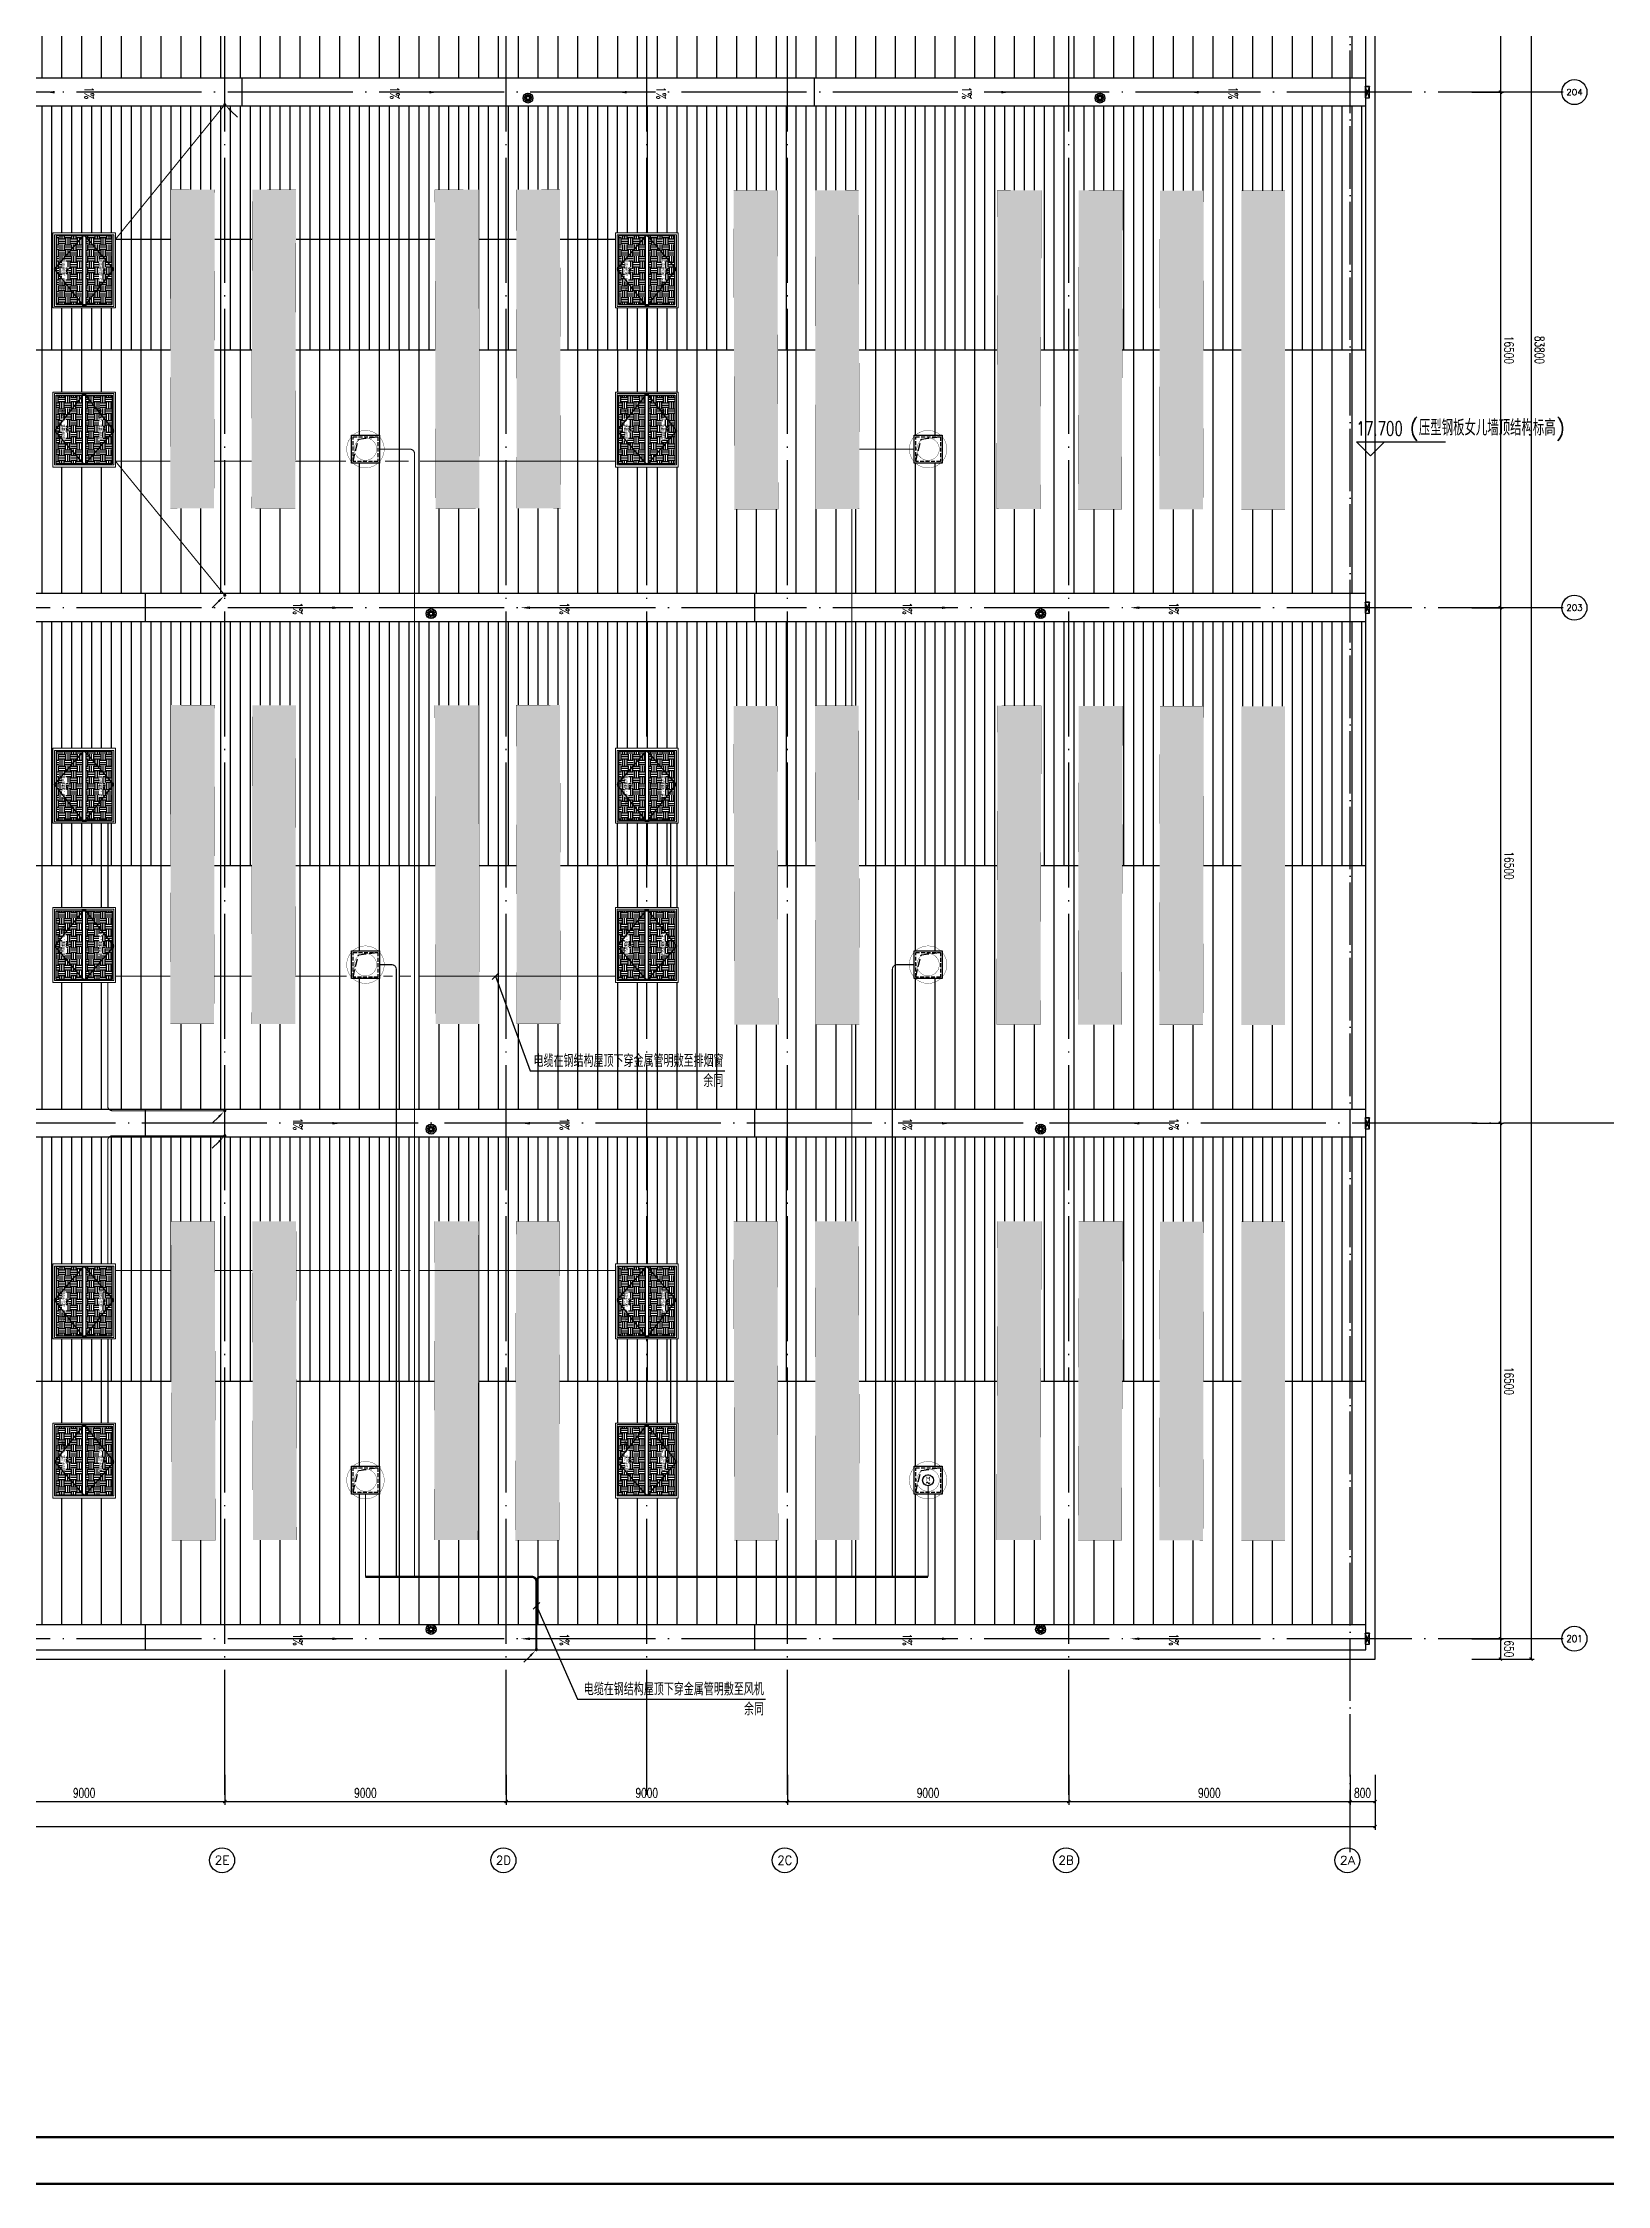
# Model space of a CAD drawing. Extents: x -1396510 to 1250330, y -1892470 to 1623980.
# Drawn here: x 857695 to 907740, y -816618 to -748051 of the extents above; entities that cross this region are included whole.
import ezdxf
from ezdxf.enums import TextEntityAlignment as Align

# ---------------------------------------------------------------- set-up
doc = ezdxf.new("R2010")
doc.units = 0
doc.header["$LTSCALE"] = 1000
doc.header["$MEASUREMENT"] = 0
for name, pattern in [('DASH', [0.35, 0.25, -0.1]), ('DOTE', [2.42, 2, -0.2, 0.02, -0.2]), ('HIDDEN', [9.525, 6.35, -3.175])]:
    doc.linetypes.add(name, pattern=pattern)
doc.layers.get('Defpoints').update_dxf_attribs({"color": 210})
for name, color, linetype in [('0-cxFrame', 155, 'Continuous'), ('99平面图例外参$0$A-HATCH-2', 251, 'Continuous'), ('A-AXIS-D', 1, 'Continuous'), ('A-AXIS-DOTE', 14, 'DOTE'), ('A-AXIS-SYMB', 3, 'Continuous'), ('A-DRAIN', 142, 'Continuous'), ('A-HATCH-2', 251, 'Continuous'), ('A-LIN-V', 9, 'Continuous'), ('A-SFCE', 30, 'Continuous'), ('A-WINDOW', 140, 'Continuous'), ('AS-COLN', 6, 'Continuous'), ('AS-结构边线层', 200, 'Continuous'), ('DIM-照明', 3, 'Continuous'), ('E-电气标注', 84, 'Continuous'), ('EQUIP-动力', 3, 'Continuous'), ('LWIRE', 4, 'Continuous'), ('SPACE', 7, 'Continuous'), ('SPACE_HATCH', 8, 'Continuous'), ('WIRE-照明', 1, 'Continuous'), ('参考线', 8, 'Continuous'), ('外框', 1, 'HIDDEN'), ('暖通', 7, 'Continuous'), ('虹吸溢流', 3, 'Continuous'), ('虹吸雨水斗', 6, 'Continuous'), ('虹吸雨水标注XT', 7, 'Continuous')]:
    doc.layers.add(name, color=color, linetype=linetype)
doc.layers.add('0-cxText', color=131, linetype='Continuous', lineweight=25)
doc.layers.add('成型线', color=3, linetype='Continuous', lineweight=18)
doc.layers.add('A-云线2', color=3, linetype='Continuous', plot=False)
doc.layers.add('A-加建区域', color=47, linetype='Continuous', plot=False)
doc.styles.add('_TCH_AXIS', font='COMPLEX', dxfattribs={"bigfont": 'GBCBIG'})
doc.styles.add('_TCH_DIM', font='SIMPLEX', dxfattribs={"bigfont": 'GBCBIG'})
doc.styles.add('_TCH_DIM_T3', font='SIMPLEX', dxfattribs={"width": 0.705882, "bigfont": 'GBCBIG'})
doc.styles.add('_TCH_SPACE', font='SIMPLEX', dxfattribs={"height": 5, "bigfont": 'GBCBIG'})
doc.styles.add('_TEL_ATTDEF', font='GBENOR', dxfattribs={"width": 0.8, "height": 3, "bigfont": 'GBCBIG'})
doc.styles.add('_TEL_DIM', font='SIMPLEX', dxfattribs={"width": 0.8, "height": 3.5, "bigfont": 'HZTXT'})
doc.styles.add('A-DIM_T3', font='SIMPLEX', dxfattribs={"width": 0.705882, "bigfont": 'GBCBIG'})
doc.styles.add('cx_tuming', font='simhei.ttf')
doc.styles.add('cx_tuqian1', font='')
doc.styles.get("Standard").update_dxf_attribs({"font": 'gbenor.shx', "bigfont": 'gbcbig.shx'})
doc.styles.add('黑体', font='simhei.ttf', dxfattribs={"height": 12})
doc.styles.get('cx_tuqian1').set_extended_font_data('SimSun')
doc.dimstyles.new('_TCH_ARCH&&100', dxfattribs={"dimtxt": 297.5, "dimasz": 100, "dimexe": 100, "dimexo": 100, "dimgap": 126.25, "dimtad": 1, "dimdec": 0, "dimzin": 0, "dimdsep": 46, "dimtxsty": '_TCH_DIM_T3', "dimblk": 'ARCHTICK', "dimcen": 0.09, "dimclrt": 7, "dimazin": 2, "dimtfac": 1, "dimtdec": 0, "dimtix": 1, "dimtmove": 2, "dimatfit": 3, "dimfxl": 0, "dimtolj": 1, "dimtzin": 0, "dimarcsym": 0})
doc.dimstyles.new('A-DIM&&100', dxfattribs={"dimtxt": 297.5, "dimasz": 100, "dimexe": 100, "dimexo": 100, "dimgap": 126.25, "dimtad": 1, "dimdec": 0, "dimzin": 0, "dimdsep": 46, "dimtxsty": 'A-DIM_T3', "dimblk": 'ARCHTICK', "dimcen": 0.09, "dimclrt": 7, "dimazin": 2, "dimtfac": 1, "dimtdec": 0, "dimtix": 1, "dimtmove": 2, "dimatfit": 3, "dimfxl": 0, "dimtolj": 1, "dimtzin": 0, "dimarcsym": 0})
pattern_1 = [(90, (-214845.8, -722570), (-317.5, 0), [])]
pattern_2 = [(90, (-214845.8, -722570), (-635, 0), [])]
pattern_3 = [(0, (0, 0), (187.5, 187.5), [187.5, -187.5]), (0, (0, 70.31), (187.5, 187.5), [187.5, -187.5]), (0, (0, 140.62), (187.5, 187.5), [187.5, -187.5]), (90, (23.44, 164.06), (-187.5, 187.5), [187.5, -187.5]), (90, (93.75, 164.06), (-187.5, 187.5), [187.5, -187.5]), (90, (164.06, 164.06), (-187.5, 187.5), [187.5, -187.5])]

# ---------------------------------------------------------------- blocks, each defined once
blk = doc.blocks.new('$TelecSys$00000081')
for p, q in [((0.1, 0.1), (0.1, 0.1)), ((-1.15, -1.15), (-0.55, -0.55)), ((-0.1, -0.1), (-0.1, -0.1))]:
    blk.add_line(p, q)
at = {"const_width": 0.142}
blk.add_lwpolyline([(0.07, 0, 1), (-0.07, 0, 1)], format="xyb", close=True, dxfattribs=at)
blk.add_solid([(-0.62, -0.48), (-0.48, -0.62), (-0.1, -0.1)])
at = {"width": 0.8, "flags": 9}
blk.add_attdef('A', (0, 0), '', height=0.00002, rotation=180, dxfattribs=at)
blk = doc.blocks.new('$equip$00002875')
at = {"const_width": 0.0571}
blk.add_lwpolyline([(0, 0.5, -1), (0, -0.5, -1), (0, 0.5, 0.021884)], format="xyb", dxfattribs=at)
blk.add_circle((0, 0), 0.5)
for centre, radius, start, end in [((-0.07, -0.27), 0.0768, 17.2272, 184.2164), ((0.07, -0.23), 0.0769, 197.2591, 5.1179)]:
    blk.add_arc(centre, radius, start, end)
at = {"color": 7, "style": '_TEL_DIM'}
blk.add_attdef('$TEXT$', text='', height=0.4, dxfattribs=at).set_placement((0, 0.14), align=Align.MIDDLE_CENTER)
at = {"color": 7, "style": '_TEL_DIM', "flags": 1}
for tag in ['A', 'REMARK']:
    blk.add_attdef(tag, text='', height=0.00002, dxfattribs=at).set_placement((0, 0), align=Align.MIDDLE_CENTER)
blk = doc.blocks.new('_ArchTick')
at = {"color": 0, "linetype": 'ByBlock', "const_width": 0.4}
blk.add_lwpolyline([(-0.5, -0.5), (0.5, 0.5)], dxfattribs=at)
blk = doc.blocks.new('*D575')
at = {"layer": 'A-AXIS-D', "color": 0, "lineweight": -2, "transparency": 16777216}
for p, q in [((160194, -16500), (161210, -16500)), ((161110, -16500), (161110, -33000)), ((160194, -33000), (161210, -33000))]:
    blk.add_line(p, q, dxfattribs=at)
at = {"layer": 'Defpoints', "color": 0, "transparency": 16777216}
for p in [(160094, -16500), (160094, -33000), (161110, -33000)]:
    blk.add_point(p, dxfattribs=at)
at = {"layer": 'A-AXIS-D', "color": 0, "lineweight": -2, "transparency": 16777216, "xscale": 100, "yscale": 100, "zscale": 100}
for p, rotation in [((161110, -16500), 90), ((161110, -33000), 270)]:
    blk.add_blockref('_ArchTick', p, dxfattribs=dict(at, rotation=rotation))
at = {"layer": 'A-AXIS-D', "color": 7, "transparency": 16777216, "insert": (161385, -24750), "char_height": 297.5, "attachment_point": 5, "rotation": 270, "style": 'A-DIM_T3'}
blk.add_mtext('\\A1;16500', dxfattribs=at)
blk = doc.blocks.new('*D576')
at = {"layer": 'A-AXIS-D', "color": 0, "lineweight": -2, "transparency": 16777216}
for p, q in [((160194, -33000), (161210, -33000)), ((161110, -33000), (161110, -49500)), ((160194, -49500), (161210, -49500))]:
    blk.add_line(p, q, dxfattribs=at)
at = {"layer": 'Defpoints', "color": 0, "transparency": 16777216}
for p in [(160094, -33000), (160094, -49500), (161110, -49500)]:
    blk.add_point(p, dxfattribs=at)
at = {"layer": 'A-AXIS-D', "color": 0, "lineweight": -2, "transparency": 16777216, "xscale": 100, "yscale": 100, "zscale": 100}
for p, rotation in [((161110, -33000), 90), ((161110, -49500), 270)]:
    blk.add_blockref('_ArchTick', p, dxfattribs=dict(at, rotation=rotation))
at = {"layer": 'A-AXIS-D', "color": 7, "transparency": 16777216, "insert": (161385, -41250), "char_height": 297.5, "attachment_point": 5, "rotation": 270, "style": 'A-DIM_T3'}
blk.add_mtext('\\A1;16500', dxfattribs=at)
blk = doc.blocks.new('*D577')
at = {"layer": 'A-AXIS-D', "color": 0, "lineweight": -2, "transparency": 16777216}
for p, q in [((160194, -49500), (161210, -49500)), ((161110, -49500), (161110, -66000)), ((160194, -66000), (161210, -66000))]:
    blk.add_line(p, q, dxfattribs=at)
at = {"layer": 'Defpoints', "color": 0, "transparency": 16777216}
for p in [(160094, -49500), (160094, -66000), (161110, -66000)]:
    blk.add_point(p, dxfattribs=at)
at = {"layer": 'A-AXIS-D', "color": 0, "lineweight": -2, "transparency": 16777216, "xscale": 100, "yscale": 100, "zscale": 100}
for p, rotation in [((161110, -49500), 90), ((161110, -66000), 270)]:
    blk.add_blockref('_ArchTick', p, dxfattribs=dict(at, rotation=rotation))
at = {"layer": 'A-AXIS-D', "color": 7, "transparency": 16777216, "insert": (161385, -57750), "char_height": 297.5, "attachment_point": 5, "rotation": 270, "style": 'A-DIM_T3'}
blk.add_mtext('\\A1;16500', dxfattribs=at)
blk = doc.blocks.new('*D578')
at = {"layer": 'A-AXIS-D', "color": 0, "lineweight": -2, "transparency": 16777216}
for p, q in [((160194, -66000), (161210, -66000)), ((161110, -66000), (161110, -82500)), ((160194, -82500), (161210, -82500))]:
    blk.add_line(p, q, dxfattribs=at)
at = {"layer": 'Defpoints', "color": 0, "transparency": 16777216}
for p in [(160094, -66000), (160094, -82500), (161110, -82500)]:
    blk.add_point(p, dxfattribs=at)
at = {"layer": 'A-AXIS-D', "color": 0, "lineweight": -2, "transparency": 16777216, "xscale": 100, "yscale": 100, "zscale": 100}
for p, rotation in [((161110, -66000), 90), ((161110, -82500), 270)]:
    blk.add_blockref('_ArchTick', p, dxfattribs=dict(at, rotation=rotation))
at = {"layer": 'A-AXIS-D', "color": 7, "transparency": 16777216, "insert": (161385, -74250), "char_height": 297.5, "attachment_point": 5, "rotation": 270, "style": 'A-DIM_T3'}
blk.add_mtext('\\A1;16500', dxfattribs=at)
blk = doc.blocks.new('*D579')
at = {"layer": 'A-AXIS-D', "color": 0, "lineweight": -2, "transparency": 16777216}
for p, q in [((160194, -82500), (161210, -82500)), ((161110, -82500), (161110, -83150)), ((160194, -83150), (161210, -83150))]:
    blk.add_line(p, q, dxfattribs=at)
at = {"layer": 'Defpoints', "color": 0, "transparency": 16777216}
for p in [(160094, -82500), (160094, -83150), (161110, -83150)]:
    blk.add_point(p, dxfattribs=at)
at = {"layer": 'A-AXIS-D', "color": 0, "lineweight": -2, "transparency": 16777216, "xscale": 100, "yscale": 100, "zscale": 100}
for p, rotation in [((161110, -82500), 90), ((161110, -83150), 270)]:
    blk.add_blockref('_ArchTick', p, dxfattribs=dict(at, rotation=rotation))
at = {"layer": 'A-AXIS-D', "color": 7, "transparency": 16777216, "insert": (161385, -82825), "char_height": 297.5, "attachment_point": 5, "rotation": 270, "style": 'A-DIM_T3'}
blk.add_mtext('\\A1;650', dxfattribs=at)
blk = doc.blocks.new('溢流口')
at = {"layer": '虹吸雨水标注XT'}
for p, q in [((-250, 98), (250, -98)), ((250, 98), (-250, -98)), ((250, -98), (250, 98))]:
    blk.add_line(p, q, dxfattribs=at)
blk.add_lwpolyline([(-250, 98), (250, 98), (250, -98), (-250, -98)], close=True, dxfattribs=at)
blk = doc.blocks.new('“奔腾”虹吸雨水斗')
at = {"layer": '虹吸雨水斗', "color": 8, "lineweight": 25}
for p, q in [((946944, 86685), (947028, 86658)), ((947028, 86641), (946944, 86614)), ((947032, 86673), (946946, 86692)), ((946946, 86607), (947032, 86625)), ((946982, 86753), (947040, 86688)), ((947040, 86611), (946982, 86546)), ((947052, 86699), (946987, 86758)), ((946987, 86541), (947052, 86600)), ((947048, 86793), (947066, 86707)), ((947066, 86592), (947048, 86506)), ((947082, 86711), (947055, 86795)), ((947055, 86504), (947082, 86587)), ((947125, 86795), (947098, 86711)), ((947098, 86587), (947125, 86504)), ((947114, 86707), (947132, 86793)), ((947132, 86506), (947114, 86592)), ((947194, 86758), (947128, 86699)), ((947128, 86600), (947194, 86541)), ((947140, 86688), (947199, 86753)), ((947199, 86546), (947140, 86611)), ((947234, 86692), (947148, 86673)), ((947148, 86625), (947234, 86607)), ((947152, 86658), (947236, 86685)), ((947236, 86614), (947152, 86641))]:
    blk.add_line(p, q, dxfattribs=at)
for radius in [150, 47.6]:
    blk.add_circle((947090, 86649), radius, dxfattribs=at)
for centre, start, end in [((947025, 86649), 291.63817, 68.36747), ((947034, 86682), 261.63817, 38.36747), ((947034, 86617), 321.63817, 98.36747), ((947057, 86706), 231.63817, 8.36747), ((947057, 86593), 351.63817, 128.36747), ((947090, 86715), 201.63817, 338.36747), ((947090, 86584), 21.63817, 158.36747), ((947123, 86706), 171.63817, 308.36747), ((947123, 86593), 51.63817, 188.36747), ((947147, 86682), 141.63817, 278.36747), ((947147, 86617), 81.63817, 218.36747), ((947155, 86649), 111.63817, 248.36747)]:
    blk.add_arc(centre, 8.82, start, end, dxfattribs=at)
blk = doc.blocks.new('w4234233')
at = {"layer": 'A-AXIS-SYMB', "color": 8}
for points in [[(355546, 826830, 0, 0, 0), (355546, 825680, 0, 80, 0), (355546, 825980, 0, 0, 0)], [(355546, 818810, 0, 0, 0), (355546, 819960, 0, 80, 0), (355546, 819660, 0, 0, 0)]]:
    blk.add_lwpolyline(points, format="xyseb", dxfattribs=at)
at = {"layer": 'A-AXIS-SYMB', "color": 7, "style": '_TCH_DIM', "width": 0.705882}
for p in [(355376, 826935), (355376, 818407)]:
    blk.add_text('1%%%', height=297.5, dxfattribs=at).set_placement(p)
blk = doc.blocks.new('w42343eeee')
blk.add_wipeout([(367285, 568212), (365883, 568215), (365906, 578415), (367306, 578412)]).dxf.layer = '参考线'
at = {"layer": '99平面图例外参$0$A-HATCH-2'}
h = blk.add_hatch(dxfattribs=at)
h.set_pattern_fill('ANSI33', color=256, scale=75)
h.set_pattern_definition([(45, (1135667.22, 924695.12), (-168.3798, 168.3798), []), (45, (1135835.6, 924695.12), (-168.3798, 168.3798), [119.0625, -59.53125])])
h.paths.add_polyline_path([(366843, 550430), (365843, 550432)])
h.paths.add_polyline_path([(365906, 578415), (367306, 578412), (367283, 568212), (365883, 568215)])
at = {"layer": 'E-电气标注', "color": 1, "const_width": 5}
blk.add_lwpolyline([(365906, 578415), (365883, 568215), (367283, 568212), (367306, 578412)], close=True, dxfattribs=at)
blk = doc.blocks.new('44')
blk.add_wipeout([(277496, 745320), (279896, 745320), (279896, 747320), (277496, 747320)]).dxf.layer = '参考线'
at = {"layer": 'SPACE_HATCH'}
h = blk.add_hatch(dxfattribs=at)
h.set_pattern_fill('土壤', color=8, scale=50, style=0)
h.set_pattern_definition(pattern_3)
h.paths.add_polyline_path([(277596, 746370), (279796, 746370), (279796, 747220), (277596, 747220)])
h.paths.add_polyline_path([(278352, 746904), (279057, 746904), (279057, 747034), (278352, 747034)])
h.paths.add_polyline_path([(278591, 746811), (278817, 746811), (278817, 746895), (278591, 746895)])
h = blk.add_hatch(dxfattribs=at)
h.set_pattern_fill('土壤', color=8, scale=50, style=0)
h.set_pattern_definition(pattern_3)
h.paths.add_polyline_path([(277596, 746270), (279796, 746270), (279796, 745420), (277596, 745420)])
h.paths.add_polyline_path([(278352, 745724), (279057, 745724), (279057, 745854), (278352, 745854)])
h.paths.add_polyline_path([(278591, 745631), (278817, 745631), (278817, 745715), (278591, 745715)])
at = {"color": 2}
for p, q in [((277566, 746370), (279851, 746370)), ((277566, 746270), (279851, 746270))]:
    blk.add_line(p, q, dxfattribs=at)
at = {"layer": 'A-SFCE'}
blk.add_lwpolyline([(277596, 747220), (279796, 747220), (279796, 745420), (277596, 745420)], close=True, dxfattribs=at)
at = {"layer": '外框', "color": 8}
for points in [[(279851, 746320), (278658, 747270), (277566, 746320)], [(279851, 746320), (278658, 745370), (277566, 746320)]]:
    blk.add_lwpolyline(points, dxfattribs=at)
at = {"layer": '成型线'}
blk.add_line((279896, 745320), (279896, 747320), dxfattribs=at)
blk.add_lwpolyline([(279896, 745320), (277496, 745320), (277496, 747320), (279896, 747320)], dxfattribs=at)
blk.add_lwpolyline([(279851, 745370), (279851, 747270), (277566, 747270), (277566, 745370)], close=True, dxfattribs=at)
at = {"layer": 'SPACE', "color": 8, "style": '_TCH_SPACE'}
for p in [(278365, 746930), (278365, 745750)]:
    blk.add_text('自然排烟窗，有效面积', height=96.5, dxfattribs=at).set_placement(p)
at = {"layer": 'SPACE', "color": 8, "style": '_TCH_SPACE', "width": 0.705882}
for s, height, p in [('1.87m', 59.5, (278600, 746828)), ('2', 29.8, (278792, 746863)), ('1.87m', 59.5, (278600, 745648)), ('2', 29.8, (278792, 745683))]:
    blk.add_text(s, height=height, dxfattribs=at).set_placement(p)
blk = doc.blocks.new('eeee')
at = {"layer": 'A-LIN-V'}
blk.add_blockref('44', (16550, 81000), dxfattribs=at)
at = {"layer": 'A-LIN-V', "xscale": -0.9999999999999998}
blk.add_blockref('44', (579042, 81000), dxfattribs=at)
blk = doc.blocks.new('fengji')
blk.add_wipeout([(-445, 445), (445, 445), (445, -445), (-445, -445)]).dxf.layer = '参考线'
at = {"layer": 'A-HATCH-2', "color": 8, "const_width": 10}
for points in [[(0, -600, -1), (0, 600, -1)], [(0, -600, 1), (0, 600, 1)]]:
    blk.add_lwpolyline(points, format="xyb", dxfattribs=at)
at = {"layer": 'A-HATCH-2', "color": 8, "linetype": 'DASH', "const_width": 10}
for points in [[(0, -358, -1), (0, 358, -1)], [(0, -358, 1), (0, 358, 1)]]:
    blk.add_lwpolyline(points, format="xyb", dxfattribs=at)
at = {"layer": 'AS-COLN', "ltscale": 0.5}
blk.add_lwpolyline([(-445, 445), (445, 445), (445, -445), (-445, -445)], close=True, dxfattribs=at)
at = {"layer": 'AS-COLN', "linetype": 'DASH', "ltscale": 0.5}
blk.add_lwpolyline([(-395, 395), (395, 395), (395, -395), (-395, -395)], close=True, dxfattribs=at)
at = {"layer": 'AS-结构边线层', "color": 8, "linetype": 'DASH'}
blk.add_lwpolyline([(395, 395), (225, -315), (-395, -395)], dxfattribs=at)
blk = doc.blocks.new('*D5872')
at = {"layer": 'A-AXIS-D', "color": 0, "lineweight": -2, "transparency": 16777216}
for p, q in [((111300, -86850), (111300, -87810)), ((120300, -86850), (120300, -87810)), ((111300, -87710), (120300, -87710))]:
    blk.add_line(p, q, dxfattribs=at)
at = {"layer": 'Defpoints', "color": 0, "transparency": 16777216}
for p in [(111300, -86750), (120300, -86750), (120300, -87710)]:
    blk.add_point(p, dxfattribs=at)
at = {"layer": 'A-AXIS-D', "color": 0, "lineweight": -2, "transparency": 16777216, "xscale": 100, "yscale": 100, "zscale": 100, "rotation": 180}
blk.add_blockref('_ArchTick', (111300, -87710), dxfattribs=at)
at = {"layer": 'A-AXIS-D', "color": 0, "lineweight": -2, "transparency": 16777216, "xscale": 100, "yscale": 100, "zscale": 100}
blk.add_blockref('_ArchTick', (120300, -87710), dxfattribs=at)
at = {"layer": 'A-AXIS-D', "color": 7, "transparency": 16777216, "insert": (115800, -87435), "char_height": 297.5, "attachment_point": 5, "style": '_TCH_DIM_T3'}
blk.add_mtext('\\A1;9000', dxfattribs=at)
blk = doc.blocks.new('*D5873')
at = {"layer": 'A-AXIS-D', "color": 0, "lineweight": -2, "transparency": 16777216}
for p, q in [((120300, -86850), (120300, -87810)), ((129300, -86850), (129300, -87810)), ((120300, -87710), (129300, -87710))]:
    blk.add_line(p, q, dxfattribs=at)
at = {"layer": 'Defpoints', "color": 0, "transparency": 16777216}
for p in [(120300, -86750), (129300, -86750), (129300, -87710)]:
    blk.add_point(p, dxfattribs=at)
at = {"layer": 'A-AXIS-D', "color": 0, "lineweight": -2, "transparency": 16777216, "xscale": 100, "yscale": 100, "zscale": 100, "rotation": 180}
blk.add_blockref('_ArchTick', (120300, -87710), dxfattribs=at)
at = {"layer": 'A-AXIS-D', "color": 0, "lineweight": -2, "transparency": 16777216, "xscale": 100, "yscale": 100, "zscale": 100}
blk.add_blockref('_ArchTick', (129300, -87710), dxfattribs=at)
at = {"layer": 'A-AXIS-D', "color": 7, "transparency": 16777216, "insert": (124800, -87435), "char_height": 297.5, "attachment_point": 5, "style": '_TCH_DIM_T3'}
blk.add_mtext('\\A1;9000', dxfattribs=at)
blk = doc.blocks.new('*D5874')
at = {"layer": 'A-AXIS-D', "color": 0, "lineweight": -2, "transparency": 16777216}
for p, q in [((129300, -86850), (129300, -87810)), ((138300, -86850), (138300, -87810)), ((129300, -87710), (138300, -87710))]:
    blk.add_line(p, q, dxfattribs=at)
at = {"layer": 'Defpoints', "color": 0, "transparency": 16777216}
for p in [(129300, -86750), (138300, -86750), (138300, -87710)]:
    blk.add_point(p, dxfattribs=at)
at = {"layer": 'A-AXIS-D', "color": 0, "lineweight": -2, "transparency": 16777216, "xscale": 100, "yscale": 100, "zscale": 100, "rotation": 180}
blk.add_blockref('_ArchTick', (129300, -87710), dxfattribs=at)
at = {"layer": 'A-AXIS-D', "color": 0, "lineweight": -2, "transparency": 16777216, "xscale": 100, "yscale": 100, "zscale": 100}
blk.add_blockref('_ArchTick', (138300, -87710), dxfattribs=at)
at = {"layer": 'A-AXIS-D', "color": 7, "transparency": 16777216, "insert": (133800, -87435), "char_height": 297.5, "attachment_point": 5, "style": '_TCH_DIM_T3'}
blk.add_mtext('\\A1;9000', dxfattribs=at)
blk = doc.blocks.new('*D5875')
at = {"layer": 'A-AXIS-D', "color": 0, "lineweight": -2, "transparency": 16777216}
for p, q in [((138300, -86850), (138300, -87810)), ((147300, -86850), (147300, -87810)), ((138300, -87710), (147300, -87710))]:
    blk.add_line(p, q, dxfattribs=at)
at = {"layer": 'Defpoints', "color": 0, "transparency": 16777216}
for p in [(138300, -86750), (147300, -86750), (147300, -87710)]:
    blk.add_point(p, dxfattribs=at)
at = {"layer": 'A-AXIS-D', "color": 0, "lineweight": -2, "transparency": 16777216, "xscale": 100, "yscale": 100, "zscale": 100, "rotation": 180}
blk.add_blockref('_ArchTick', (138300, -87710), dxfattribs=at)
at = {"layer": 'A-AXIS-D', "color": 0, "lineweight": -2, "transparency": 16777216, "xscale": 100, "yscale": 100, "zscale": 100}
blk.add_blockref('_ArchTick', (147300, -87710), dxfattribs=at)
at = {"layer": 'A-AXIS-D', "color": 7, "transparency": 16777216, "insert": (142800, -87435), "char_height": 297.5, "attachment_point": 5, "style": '_TCH_DIM_T3'}
blk.add_mtext('\\A1;9000', dxfattribs=at)
blk = doc.blocks.new('*D5876')
at = {"layer": 'A-AXIS-D', "color": 0, "lineweight": -2, "transparency": 16777216}
for p, q in [((147300, -86850), (147300, -87810)), ((156300, -86850), (156300, -87810)), ((147300, -87710), (156300, -87710))]:
    blk.add_line(p, q, dxfattribs=at)
at = {"layer": 'Defpoints', "color": 0, "transparency": 16777216}
for p in [(147300, -86750), (156300, -86750), (156300, -87710)]:
    blk.add_point(p, dxfattribs=at)
at = {"layer": 'A-AXIS-D', "color": 0, "lineweight": -2, "transparency": 16777216, "xscale": 100, "yscale": 100, "zscale": 100, "rotation": 180}
blk.add_blockref('_ArchTick', (147300, -87710), dxfattribs=at)
at = {"layer": 'A-AXIS-D', "color": 0, "lineweight": -2, "transparency": 16777216, "xscale": 100, "yscale": 100, "zscale": 100}
blk.add_blockref('_ArchTick', (156300, -87710), dxfattribs=at)
at = {"layer": 'A-AXIS-D', "color": 7, "transparency": 16777216, "insert": (151800, -87435), "char_height": 297.5, "attachment_point": 5, "style": '_TCH_DIM_T3'}
blk.add_mtext('\\A1;9000', dxfattribs=at)
blk = doc.blocks.new('*D5877')
at = {"layer": 'A-AXIS-D', "color": 0, "lineweight": -2, "transparency": 16777216}
for p, q in [((156300, -86850), (156300, -87810)), ((157100, -86850), (157100, -87810)), ((156300, -87710), (157100, -87710))]:
    blk.add_line(p, q, dxfattribs=at)
at = {"layer": 'Defpoints', "color": 0, "transparency": 16777216}
for p in [(156300, -86750), (157100, -86750), (157100, -87710)]:
    blk.add_point(p, dxfattribs=at)
at = {"layer": 'A-AXIS-D', "color": 0, "lineweight": -2, "transparency": 16777216, "xscale": 100, "yscale": 100, "zscale": 100, "rotation": 180}
blk.add_blockref('_ArchTick', (156300, -87710), dxfattribs=at)
at = {"layer": 'A-AXIS-D', "color": 0, "lineweight": -2, "transparency": 16777216, "xscale": 100, "yscale": 100, "zscale": 100}
blk.add_blockref('_ArchTick', (157100, -87710), dxfattribs=at)
at = {"layer": 'A-AXIS-D', "color": 7, "transparency": 16777216, "insert": (156700, -87435), "char_height": 297.5, "attachment_point": 5, "style": '_TCH_DIM_T3'}
blk.add_mtext('\\A1;800', dxfattribs=at)
blk = doc.blocks.new('*D5878')
at = {"layer": 'A-AXIS-D', "color": 0, "lineweight": -2, "transparency": 16777216}
for p, q in [((-900, -86950), (-900, -88610)), ((157100, -86950), (157100, -88610)), ((-900, -88510), (157100, -88510))]:
    blk.add_line(p, q, dxfattribs=at)
at = {"layer": 'Defpoints', "color": 0, "transparency": 16777216}
for p in [(-900, -86850), (157100, -86850), (157100, -88510)]:
    blk.add_point(p, dxfattribs=at)
at = {"layer": 'A-AXIS-D', "color": 0, "lineweight": -2, "transparency": 16777216, "xscale": 100, "yscale": 100, "zscale": 100, "rotation": 180}
blk.add_blockref('_ArchTick', (-900, -88510), dxfattribs=at)
at = {"layer": 'A-AXIS-D', "color": 0, "lineweight": -2, "transparency": 16777216, "xscale": 100, "yscale": 100, "zscale": 100}
blk.add_blockref('_ArchTick', (157100, -88510), dxfattribs=at)
at = {"layer": 'A-AXIS-D', "color": 7, "transparency": 16777216, "insert": (78100, -88235), "char_height": 297.5, "attachment_point": 5, "style": '_TCH_DIM_T3'}
blk.add_mtext('\\A1;158000', dxfattribs=at)
blk = doc.blocks.new('*D5899')
at = {"layer": 'A-AXIS-D', "color": 0, "lineweight": -2, "transparency": 16777216}
for p, q in [((160294, 650), (162190, 650)), ((162090, 650), (162090, -83150)), ((160294, -83150), (162190, -83150))]:
    blk.add_line(p, q, dxfattribs=at)
at = {"layer": 'Defpoints', "color": 0, "transparency": 16777216}
for p in [(160194, 650), (160194, -83150), (162090, -83150)]:
    blk.add_point(p, dxfattribs=at)
at = {"layer": 'A-AXIS-D', "color": 0, "lineweight": -2, "transparency": 16777216, "xscale": 100, "yscale": 100, "zscale": 100}
for p, rotation in [((162090, 650), 90), ((162090, -83150), 270)]:
    blk.add_blockref('_ArchTick', p, dxfattribs=dict(at, rotation=rotation))
at = {"layer": 'A-AXIS-D', "color": 7, "transparency": 16777216, "insert": (162365, -41250), "char_height": 297.5, "attachment_point": 5, "rotation": 270, "style": '_TCH_DIM_T3'}
blk.add_mtext('\\A1;83800', dxfattribs=at)
blk = doc.blocks.new('TK22.A0+1 L(Dragon)')
at = {"layer": '0-cxFrame', "color": 7, "const_width": 0.5}
blk.add_lwpolyline([(0, 0), (-1485, 0), (-1485, 841), (0, 841)], close=True, dxfattribs=at)
at = {"layer": '0-cxFrame', "const_width": 0.5}
blk.add_lwpolyline([(-80, 10), (-1465, 10), (-1465, 831), (-80, 831)], close=True, dxfattribs=at)
at = {"style": '黑体', "flags": 4}
blk.add_attdef('图幅', text='', height=3.3, dxfattribs=at).set_placement((-40, 3), align=Align.RIGHT)
at = {"layer": '0-cxText', "flags": 4}
for tag, height, style, p in [('建设单位', 3.5, 'cx_tuming', (-45, 240)), ('项目名称', 3.5, 'cx_tuming', (-45, 210)), ('子项名称', 3.5, 'cx_tuming', (-45, 180)), ('工程编号', 3.3, 'cx_tuqian1', (-35, 165)), ('图名1', 3.5, 'cx_tuming', (-45, 87)), ('图名2', 3.5, 'cx_tuming', (-45, 79)), ('图名3', 3.5, 'cx_tuming', (-45, 71)), ('出图日期', 3.3, 'cx_tuqian1', (-39, 60)), ('专业', 3.3, 'cx_tuqian1', (-55, 52)), ('图号', 3.3, 'cx_tuqian1', (-55, 44)), ('版次', 3.3, 'cx_tuqian1', (-20, 44))]:
    blk.add_attdef(tag, text='', height=height, dxfattribs=dict(at, style=style)).set_placement(p, align=Align.MIDDLE)
at = {"layer": 'Defpoints', "color": 6, "flags": 4}
for tag, height, style, p in [('tufu', 3.3, '黑体', (-12, 12)), ('dwfname', 4, 'cx_tuqian1', (-80, 3))]:
    blk.add_attdef(tag, text='', height=height, dxfattribs=dict(at, style=style)).set_placement(p, align=Align.RIGHT)
blk = doc.blocks.new('世赫2#厂房屋顶0821')
at = {"layer": 'A-HATCH-2'}
h = blk.add_hatch(dxfattribs=at)
h.set_pattern_fill('ANSI31', color=256, scale=400, angle=45)
h.set_pattern_definition(pattern_2)
h.paths.add_polyline_path([(19034.2, -24750), (151569.9, -24750), (156800, -24750), (156800, -32550), (10856.8, -32550), (13387, -24750), (22714.2, -24750)])
h = blk.add_hatch(dxfattribs=at)
h.set_pattern_fill('ANSI31', color=256, scale=200, angle=45)
h.set_pattern_definition(pattern_1)
h.paths.add_polyline_path([(19034.2, -41250), (151569.9, -41250), (156800, -41250), (156800, -33450), (10564.9, -33450), (8034.7, -41250), (22714.2, -41250)])
h = blk.add_hatch(dxfattribs=at)
h.set_pattern_fill('ANSI31', color=256, scale=400, angle=45)
h.set_pattern_definition(pattern_2)
h.paths.add_polyline_path([(19034.2, -41250), (151569.9, -41250), (156800, -41250), (156800, -49050), (5504.5, -49050), (8034.7, -41250), (22714.2, -41250)])
h = blk.add_hatch(dxfattribs=at)
h.set_pattern_fill('ANSI31', color=256, scale=200, angle=45)
h.set_pattern_definition(pattern_1)
h.paths.add_polyline_path([(19034.2, -57750), (151569.9, -57750), (156800, -57750), (156800, -49950), (5212.5, -49950), (2682.3, -57750), (22714.2, -57750)])
h = blk.add_hatch(dxfattribs=at)
h.set_pattern_fill('ANSI31', color=256, scale=400, angle=45)
h.set_pattern_definition(pattern_2)
h.paths.add_polyline_path([(19034.2, -57750), (151569.9, -57750), (156800, -57750), (156800, -65550), (152.1, -65550), (2682.3, -57750), (22714.2, -57750)])
h = blk.add_hatch(dxfattribs=at)
h.set_pattern_fill('ANSI31', color=256, scale=200, angle=45)
h.set_pattern_definition(pattern_1)
h.paths.add_polyline_path([(19034.2, -74250), (151569.9, -74250), (156800, -74250), (156800, -66450), (-300, -66450), (-300, -68300), (-600, -68300), (-600, -74225), (22714.2, -74250)])
h = blk.add_hatch(dxfattribs=at)
h.set_pattern_fill('ANSI31', color=256, scale=400, angle=45)
h.set_pattern_definition(pattern_2)
h.paths.add_polyline_path([(19034.2, -74250), (151569.9, -74250), (156800, -74250), (156800, -82050), (-600, -82050), (-600, -74250), (22714.2, -74250)])
at = {"layer": 'A-AXIS-D'}
for centre in [(163479.3, -32998.9), (163479.3, -49498.9), (163479.3, -82498.9), (156215.1, -89588.9)]:
    blk.add_circle(centre, 400, dxfattribs=at)
at = {"layer": 'A-AXIS-DOTE', "color": 8, "ltscale": 2}
for p, q in [((120300, -87498.9), (120300, 6300)), ((129300, -87498.9), (129300, 6300)), ((133800, -87498.9), (133800, 6300)), ((138300, -87498.9), (138300, 6300)), ((147300, -87498.9), (147300, 6300)), ((163114.2, -33000), (-11095.8, -33000)), ((163114.2, -49500), (-11095.8, -49500)), ((165204.2, -66000), (-11095.8, -66000)), ((163114.2, -82500), (-11095.8, -82500))]:
    blk.add_line(p, q, dxfattribs=at)
at = {"layer": 'A-AXIS-DOTE', "color": 8}
blk.add_line((156300, -89330), (156300, 6640), dxfattribs=at)
at = {"layer": 'A-AXIS-SYMB', "color": 8}
for p, q in [((156954.2, -44640), (156504.2, -44190)), ((156504.2, -44190), (159354.2, -44190)), ((156954.2, -44640), (157404.2, -44190))]:
    blk.add_line(p, q, dxfattribs=at)
at = {"layer": 'A-DRAIN'}
for p, q in [((120850, -32550), (120850, -33450)), ((139150, -32550), (139150, -33450)), ((117750, -49050), (117750, -49950)), ((137250, -49050), (137250, -49950)), ((117750, -65550), (117750, -66450)), ((137250, -65550), (137250, -66450)), ((117750, -82050), (117750, -82850)), ((137250, -82050), (137250, -82850))]:
    blk.add_line(p, q, dxfattribs=at)
at = {"layer": 'A-LIN-V'}
for points in [[(156800, -32550), (10856.8, -32550)], [(156800, -33450), (10564.9, -33450)], [(156800, -49050), (5504.5, -49050)], [(5212.5, -49950), (152.1, -65550), (156800, -65550)], [(156800, -49950), (5212.5, -49950)], [(156800, -66450), (-300, -66450)], [(156800, -82050), (-600, -82050)]]:
    blk.add_lwpolyline(points, dxfattribs=at)
at = {"layer": 'A-SFCE'}
for points in [[(-300, -68000), (-900, -68000), (-900, -83150), (157100, -83150), (157100, -83150), (157100, 650), (20575.1, 650), (-900, -65552.5), (-900, -66500)], [(-600, -68300), (-600, -82850), (156800, -82850), (156800, 350), (20793.2, 350), (-600, -65600), (-600, -66200)], [(7295.5, -41250), (156800, -41250)], [(1946.4, -57750), (156800, -57750)], [(-600, -74250), (156800, -74250)]]:
    blk.add_lwpolyline(points, dxfattribs=at)
at = {"layer": 'A-加建区域', "color": 8, "rotation": 270}
for p in [(-711120, 322545.8), (-692820, 322545.8), (-674520, 322545.8), (-695920, 306045.8), (-676420, 306045.8), (-695920, 289545.8), (-676420, 289545.8), (-695920, 273045.8), (-676420, 273045.8)]:
    blk.add_blockref('w4234233', p, dxfattribs=at)
at = {"layer": '虹吸溢流', "ltscale": 200, "xscale": -0.70754716981, "yscale": 0.70754716981, "zscale": 0.70754716981, "rotation": 270}
for p in [(156855.2, -33000), (156855.2, -49500), (156855.2, -66000), (156855.2, -82500)]:
    blk.add_blockref('溢流口', p, dxfattribs=at)
at = {"layer": '虹吸雨水斗', "xscale": 1.061320754715, "yscale": 1.061320754715, "zscale": 1.061320754715}
for p in [(-875166.3, -125151.1), (-856866.3, -125151.1), (-878266.3, -141651.1), (-858766.3, -141651.1), (-878266.3, -158151.1), (-858766.3, -158151.1), (-878266.3, -174162.8), (-858766.3, -174162.8)]:
    blk.add_blockref('“奔腾”虹吸雨水斗', p, dxfattribs=at)
at = {"layer": 'A-AXIS-D', "color": 7, "style": '_TCH_AXIS'}
for s, height, p, p2 in [('204', 196.63, (163217.1, -33097.2), (163741.5, -33097.2)), ('203', 202.97, (163218.3, -49600.4), (163740.2, -49600.4)), ('201', 220.59, (163221.9, -82609.2), (163736.6, -82609.2)), ('2A', 270.86, (155970, -89724.3), (156460.2, -89724.3))]:
    blk.add_text(s, height=height, dxfattribs=at).set_placement(p, p2, align=Align.FIT)
at = {"layer": 'A-AXIS-SYMB', "color": 7, "style": '_TCH_DIM', "width": 0.705882}
blk.add_text('17.700', height=446.25, dxfattribs=at).set_placement((156503.4, -43990))
at = {"layer": 'A-AXIS-SYMB', "color": 7, "style": '_TCH_DIM'}
blk.add_text('(压型钢板女儿墙顶结构标高)', height=506.383, dxfattribs=at).set_placement((158198.4, -43990))
at = {"layer": 'A-AXIS-D'}
dim = blk.add_linear_dim(base=(162089.7, -83150), p1=(160194.2, 650), p2=(160194.2, -83150), angle=270, dimstyle='_TCH_ARCH&&100', dxfattribs=at)
dim.commit()
dim.dimension.update_dxf_attribs({"geometry": '*D5899', "text_midpoint": (162364.7, -41250), "dimtype": 161, "text_rotation": 270})
for base, p1, p2, picture, middle in [((161110, -33000), (160094.2, -16500), (160094.2, -33000), '*D575', (161385, -24750)), ((161110, -49500), (160094.2, -33000), (160094.2, -49500), '*D576', (161385, -41250)), ((161110, -66000), (160094.2, -49500), (160094.2, -66000), '*D577', (161385, -57750)), ((161110, -82500), (160094.2, -66000), (160094.2, -82500), '*D578', (161385, -74250)), ((161110, -83150), (160094.2, -82500), (160094.2, -83150), '*D579', (161385, -82825))]:
    dim = blk.add_linear_dim(base=base, p1=p1, p2=p2, angle=270, dimstyle='A-DIM&&100', override={"dimgap": 0}, dxfattribs=at)
    dim.commit()
    dim.dimension.update_dxf_attribs({"geometry": picture, "text_midpoint": middle, "dimtype": 129, "text_rotation": 270})
dim = blk.add_linear_dim(base=(157100, -87710), p1=(156300, -86750), p2=(157100, -86750), angle=0, dimstyle='_TCH_ARCH&&100', dxfattribs=at)
dim.commit()
dim.dimension.update_dxf_attribs({"geometry": '*D5877', "text_midpoint": (156700, -87435), "dimtype": 161})
at = {"layer": 'A-SFCE', "xscale": -1}
for p in [(485886, -647558.6), (488486, -647552.7), (503886, -647558.6), (506486, -647552.7)]:
    blk.add_blockref('w42343eeee', p, dxfattribs=at)
at = {"layer": 'A-SFCE'}
for p in [(-238886, -647552.7), (-236286, -647558.6), (-220886, -647552.7), (-218286, -647558.6), (-215686, -647564.5)]:
    blk.add_blockref('w42343eeee', p, dxfattribs=at)
at = {"layer": 'A-SFCE', "rotation": 0.1299683941899633}
blk.add_blockref('w42343eeee', (-211773, -648398.9), dxfattribs=at)
at = {"layer": 'A-WINDOW', "rotation": 90}
for p in [(943120.1, -339045.8), (961120.1, -339045.8), (943120.1, -355545.8), (961120.1, -355545.8), (943120.1, -372045.8), (961120.1, -372045.8)]:
    blk.add_blockref('eeee', p, dxfattribs=at)
at = {"layer": '暖通', "rotation": 180}
for p in [(124800, -44425), (142800, -44425), (124800, -60925), (142800, -60925), (124800, -77425), (142800, -77425)]:
    blk.add_blockref('fengji', p, dxfattribs=at)
at = {"layer": 'A-AXIS-D'}
for centre in [(120215.1, -89588.9), (129215.1, -89588.9), (138215.1, -89588.9), (147215.1, -89588.9)]:
    blk.add_circle(centre, 400, dxfattribs=at)
at = {"layer": 'A-SFCE'}
for p in [(-247327.1, -631031), (-244727.1, -631036.9), (-220886, -631052.7), (-218286, -631058.6), (-215686, -631064.5)]:
    blk.add_blockref('w42343eeee', p, dxfattribs=at)
at = {"layer": 'A-SFCE', "xscale": -1}
for p in [(494327.1, -631036.9), (496927.1, -631031), (503886, -631058.6), (506486, -631052.7)]:
    blk.add_blockref('w42343eeee', p, dxfattribs=at)
at = {"layer": 'A-SFCE', "rotation": 0.1299683941899633}
blk.add_blockref('w42343eeee', (-211773, -631898.9), dxfattribs=at)
at = {"layer": 'A-AXIS-D', "color": 7, "style": '_TCH_AXIS'}
for s, height, p, p2 in [('2E', 282.17, (119973.2, -89730), (120457, -89730)), ('2D', 276.42, (128971.6, -89727.1), (129458.6, -89727.1)), ('2C', 288.12, (137975, -89732.9), (138455.2, -89732.9)), ('2B', 276.42, (146971.6, -89727.1), (147458.6, -89727.1))]:
    blk.add_text(s, height=height, dxfattribs=at).set_placement(p, p2, align=Align.FIT)
at = {"layer": 'A-AXIS-D'}
for base, p1, p2, picture, middle in [((157100, -88510), (-900, -86850), (157100, -86850), '*D5878', (78100, -88235)), ((120300, -87710), (111300, -86750), (120300, -86750), '*D5872', (115800, -87435)), ((129300, -87710), (120300, -86750), (129300, -86750), '*D5873', (124800, -87435)), ((138300, -87710), (129300, -86750), (138300, -86750), '*D5874', (133800, -87435)), ((147300, -87710), (138300, -86750), (147300, -86750), '*D5875', (142800, -87435)), ((156300, -87710), (147300, -86750), (156300, -86750), '*D5876', (151800, -87435))]:
    dim = blk.add_linear_dim(base=base, p1=p1, p2=p2, angle=0, dimstyle='_TCH_ARCH&&100', dxfattribs=at)
    dim.commit()
    dim.dimension.update_dxf_attribs({"geometry": picture, "text_midpoint": middle, "dimtype": 161})
at = {"layer": 'A-SFCE'}
for p in [(-247327.1, -614531), (-244727.1, -614536.9), (-220886, -614552.7), (-218286, -614558.6), (-215686, -614564.5)]:
    blk.add_blockref('w42343eeee', p, dxfattribs=at)
at = {"layer": 'A-SFCE', "xscale": -1}
for p in [(494327.1, -614536.9), (496927.1, -614531), (503886, -614558.6), (506486, -614552.7)]:
    blk.add_blockref('w42343eeee', p, dxfattribs=at)
at = {"layer": 'A-SFCE', "rotation": 0.1299683941899633}
blk.add_blockref('w42343eeee', (-211773, -615398.9), dxfattribs=at)
at = {"layer": 'A-SFCE'}
for p in [(-247327.1, -598031), (-244727.1, -598036.9), (-220886, -598052.7), (-218286, -598058.6), (-215686, -598064.5)]:
    blk.add_blockref('w42343eeee', p, dxfattribs=at)
at = {"layer": 'A-SFCE', "xscale": -1}
for p in [(494327.1, -598036.9), (496927.1, -598031), (503886, -598058.6), (506486, -598052.7)]:
    blk.add_blockref('w42343eeee', p, dxfattribs=at)
at = {"layer": 'A-SFCE', "rotation": 0.1299683941899633}
blk.add_blockref('w42343eeee', (-211773, -598898.9), dxfattribs=at)

msp = doc.modelspace()

# ---------------------------------------------------------------- linework, layer by layer
at = {"layer": 'WIRE-照明', "linetype": 'Continuous'}
for points, const_width in [([(860015.9, -754340.1), (863515.8, -750030)], 35), ([(860015.9, -754340.1), (876015.9, -754340.1)], 35), ([(868190.8, -761055), (869437.8, -761055)], 35), ([(883726.1, -761055), (885840.8, -761055)], 35), ([(860015.9, -761440.1), (863515.8, -765730)], 35), ([(860015.9, -761440.1), (867390, -761440.1)], 35), ([(868640, -761440.1), (869396.8, -761440.1)], 35), ([(869587.8, -797145.2), (869587.8, -761205)], 35), ([(883576.1, -797145.2), (883576.1, -761205)], 35), ([(859780, -775730), (859780, -773030)], 35), ([(877780, -775730), (877780, -773030)], 35), ([(868190.8, -777555), (868853.8, -777555)], 35), ([(885022.8, -777555), (885840.8, -777555)], 35), ([(859770, -778130), (859770, -782080)], 35), ([(860015.9, -777920), (867410, -777920)], 35), ([(868583, -777920), (868881, -777920)], 35), ([(869003.8, -797145.2), (869003.8, -777705)], 35), ([(869120, -777920), (869467.7, -777920)], 35), ([(884872.8, -797145.2), (884872.8, -777705)], 35), ([(859920, -782230), (863520, -782230)], 35), ([(859920, -783030), (863520, -783030)], 35), ([(859770, -787130), (859770, -783180)], 35), ([(860015.9, -787340), (868866.7, -787340)], 35), ([(859780, -789530), (859780, -792230)], 35), ([(877780, -789530), (877780, -792230)], 35), ([(868015.8, -797145.2), (868015.8, -794230)], 35), ([(868015.8, -797145.2), (873334.2, -797145.2)], 70), ([(873484.2, -799480), (873484.2, -797295.2)], 70), ([(886015.8, -797145.2), (873634.2, -797145.2)], 70)]:
    msp.add_lwpolyline(points, dxfattribs=dict(at, const_width=const_width))
for points, const_width in [([(869587.8, -761205, 0.4142136), (869437.8, -761055)], 35), ([(883726.1, -761055, 0.4142136), (883576.1, -761205)], 35), ([(869003.8, -777705, 0.4142136), (868853.8, -777555)], 35), ([(885022.8, -777555, 0.4142136), (884872.8, -777705)], 35), ([(859770, -782080, 0.4142136), (859920, -782230)], 35), ([(859770, -783180, -0.4142136), (859920, -783030)], 35), ([(873484.2, -797295.2, 0.4142136), (873334.2, -797145.2)], 70), ([(873484.2, -797295.2, -0.4142136), (873634.2, -797145.2)], 70)]:
    msp.add_lwpolyline(points, format="xyb", dxfattribs=dict(at, const_width=const_width))

# ---------------------------------------------------------------- block references
at = {"layer": 'EQUIP-动力'}
ref = msp.add_blockref('$equip$00002875', (868015.8, -761055), dxfattribs=dict(at, xscale=350, yscale=350, zscale=350))
ref.add_attrib('$TEXT$', 'M', dxfattribs={"layer": '0', "color": 7, "height": 140, "style": '_TEL_ATTDEF'}).set_placement((868016.2, -761006.9), align=Align.MIDDLE_CENTER)
ref = msp.add_blockref('$equip$00002875', (886015.8, -761055), dxfattribs=dict(at, xscale=350, yscale=350, zscale=350))
ref.add_attrib('$TEXT$', 'M', dxfattribs={"layer": '0', "color": 7, "height": 140, "style": '_TEL_ATTDEF'}).set_placement((886016.2, -761006.9), align=Align.MIDDLE_CENTER)
ref = msp.add_blockref('$equip$00002875', (868015.8, -777555), dxfattribs=dict(at, xscale=350, yscale=350, zscale=350))
ref.add_attrib('$TEXT$', 'M', dxfattribs={"layer": '0', "color": 7, "height": 140, "style": '_TEL_ATTDEF'}).set_placement((868016.2, -777506.9), align=Align.MIDDLE_CENTER)
ref = msp.add_blockref('$equip$00002875', (886015.8, -777555), dxfattribs=dict(at, xscale=350, yscale=350, zscale=350))
ref.add_attrib('$TEXT$', 'M', dxfattribs={"layer": '0', "color": 7, "height": 140, "style": '_TEL_ATTDEF'}).set_placement((886016.2, -777506.9), align=Align.MIDDLE_CENTER)
ref = msp.add_blockref('$equip$00002875', (868015.8, -794055), dxfattribs=dict(at, xscale=350, yscale=350, zscale=350))
ref.add_attrib('$TEXT$', 'M', dxfattribs={"layer": '0', "color": 7, "height": 140, "style": '_TEL_ATTDEF'}).set_placement((868016.2, -794006.9), align=Align.MIDDLE_CENTER)
at = {"layer": 'LWIRE', "xscale": 350, "yscale": 350, "zscale": 350, "rotation": 90}
msp.add_blockref('$TelecSys$00000081', (863515.8, -750030), dxfattribs=at)
at = {"layer": 'LWIRE', "xscale": 350, "yscale": 350, "zscale": 350}
for p in [(863515.8, -765730), (863515.8, -782230), (863515.8, -783030), (873484.2, -799480)]:
    msp.add_blockref('$TelecSys$00000081', p, dxfattribs=at)

# ---------------------------------------------------------------- next in the draw order: block references
at = {"layer": 'A-云线2'}
msp.add_blockref('世赫2#厂房屋顶0821', (743215.8, -716630), dxfattribs=at)

# ---------------------------------------------------------------- next in the draw order: linework, layer by layer
at = {"layer": 'DIM-照明'}
for p, q in [((872073.9, -778026.1), (872286.1, -777813.9)), ((872180, -777920), (873290, -780950)), ((873290, -780950), (879510, -780950)), ((873590.3, -797973.9), (873378.1, -798186.1)), ((873484.2, -798080), (874800, -801060)), ((874800, -801060), (880810, -801060))]:
    msp.add_line(p, q, dxfattribs=at)
at = {"layer": 'WIRE-照明', "linetype": 'Continuous', "const_width": 35}
for points in [[(869759.8, -761440.1), (876015.9, -761440.1)], [(869710, -777920), (876015.9, -777920)], [(869135.3, -787340), (869462.8, -787340)], [(869710, -787340), (876015.9, -787340)], [(886015.8, -797145.2), (886015.8, -794230)]]:
    msp.add_lwpolyline(points, dxfattribs=at)

# ---------------------------------------------------------------- next in the draw order: block references
at = {"layer": '0-cxFrame', "xscale": 150, "yscale": 150, "zscale": 150}
msp.add_blockref('TK22.A0+1 L(Dragon)', (931885, -816580), dxfattribs=at)
at = {"layer": 'EQUIP-动力'}
ref = msp.add_blockref('$equip$00002875', (886015.8, -794055), dxfattribs=dict(at, xscale=350, yscale=350, zscale=350))
ref.add_attrib('$TEXT$', 'M', dxfattribs={"layer": '0', "color": 7, "height": 140, "style": '_TEL_ATTDEF'}).set_placement((886016.2, -794006.9), align=Align.MIDDLE_CENTER)

# ---------------------------------------------------------------- next in the draw order: texts
at = {"layer": 'DIM-照明', "color": 7, "style": '_TEL_DIM', "width": 0.8}
for s, p in [('电缆在钢结构屋顶下穿金属管明敷至排烟窗', (873393.1, -780830)), ('余同', (878825.6, -781470)), ('电缆在钢结构屋顶下穿金属管明敷至风机', (875000.6, -800940)), ('余同', (880125.6, -801580))]:
    msp.add_text(s, height=400, dxfattribs=at).set_placement(p)

doc.saveas('drawing.dxf')
